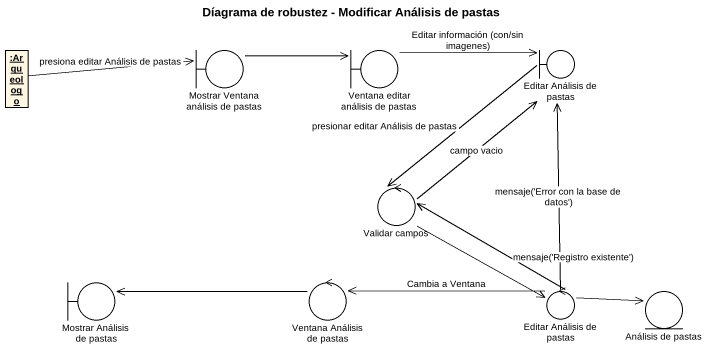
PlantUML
@startuml
title Díagrama de robustez - Modificar Análisis de pastas
allowmixing
hide circle
hide empty members
object ":Arqueologo" as Arqueologo
boundary "Mostrar Ventana análisis de pastas" as Mostrar_Ventana_análisis_de
boundary "Ventana editar análisis de pastas" as Ventana_editar_análisis_de
boundary "Editar Análisis de pastas" as Editar_Análisis_de_pastas
control "Validar campos" as Validar_campos
boundary "Mostrar Análisis de pastas" as Mostrar_Análisis_de_pastas
control "Ventana Análisis de pastas" as Ventana_Análisis_de_pastas
control "Editar Análisis de pastas" as Editar_Análisis_de_pastas_2
entity "Análisis de pastas" as Análisis_de_pastas
Arqueologo -right-> Mostrar_Ventana_análisis_de : presiona editar Análisis de pastas
Mostrar_Ventana_análisis_de -right-> Ventana_editar_análisis_de
Ventana_editar_análisis_de -right-> Editar_Análisis_de_pastas : Editar información (con/sin imagenes)
Editar_Análisis_de_pastas --> Validar_campos : presionar editar Análisis de pastas
Validar_campos -up-> Editar_Análisis_de_pastas : campo vacio
Validar_campos --> Editar_Análisis_de_pastas_2
Ventana_Análisis_de_pastas -left-> Mostrar_Análisis_de_pastas
Editar_Análisis_de_pastas_2 -up-> Editar_Análisis_de_pastas : mensaje('Error con la base de datos')
Editar_Análisis_de_pastas_2 -up-> Validar_campos : mensaje('Registro existente')
Editar_Análisis_de_pastas_2 -left-> Ventana_Análisis_de_pastas : Cambia a Ventana
Editar_Análisis_de_pastas_2 -right-> Análisis_de_pastas
@enduml
